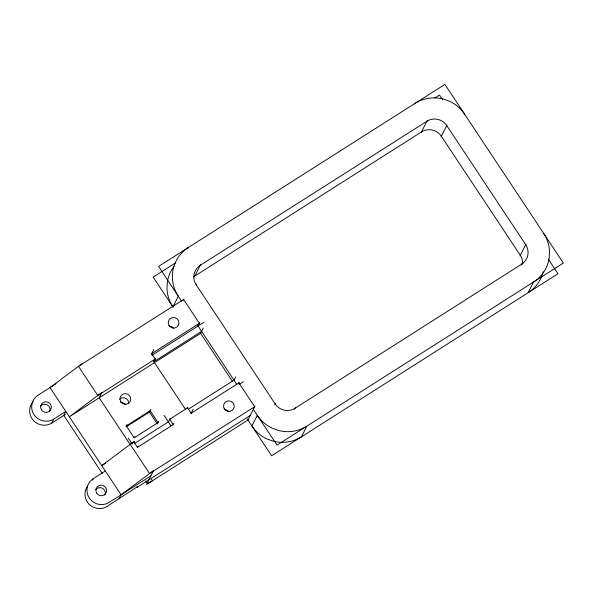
<?xml version="1.0" encoding="UTF-8"?>
<svg xmlns="http://www.w3.org/2000/svg" width="593" height="593" viewBox="0 0 593 593"><rect width="100%" height="100%" fill="white"/><g stroke="black" fill="none" stroke-linecap="round" stroke-linejoin="round"><path stroke-width="0.89" d="M33.082 401.735A14.373 14.054 26.8 0 0 51.858 423.009L53.874 419.006L65.808 411.423L63.785 415.426L102.263 473.451M188.048 248.141L188.381 247.474A35.943 35.157 26.8 0 0 172.8 271.075L172.37 277.502A35.943 35.157 26.8 0 0 178.3 296.211L172.911 306.877A35.943 35.157 26.8 0 1 166.981 288.176L167.411 281.757A35.943 35.157 26.8 0 1 174.053 266.316M151.452 354.11L153.698 349.662M194.504 276.672L200.567 264.671M183.148 300.392L183.934 298.835M92.56 480.167L93.368 478.566L105.295 470.983M155.566 358.357L153.883 361.693L201.598 331.354M196.157 284.922L196.535 284.173M125.938 426.56L126.954 424.558M134.174 437.804L158.034 422.631L150.14 410.727L126.279 425.893L134.174 437.804L134.848 436.47M133.492 442.852L134.263 441.325L101.744 465.624L105.569 463.192M126.376 426.738L149.466 412.053L150.815 409.392M198.047 325.994L199.73 322.659M137.346 447.619L138.154 446.018M130.052 444.372L99.187 397.821L101.877 392.484L69.359 416.783L200.59 333.355L203.288 328.018M119.074 498.802L121.091 494.807L153.609 470.508L146.538 484.511L247.948 420.037L255.02 406.035M157.701 423.298L158.709 421.304M170.05 418.569L168.368 421.905L134.819 443.238M173.134 424.862L173.942 423.261M187.425 408.236L187.944 407.191M190.939 413.662L193.185 409.222M233.746 380.662L235.666 376.851M238.379 383.879L239.224 382.218M414.715 104.034L415.056 103.367A35.928 35.143 26.8 0 1 443.423 99.038L449.59 101.262A35.928 35.143 26.8 0 1 464.623 114.182L464.289 114.849M274.759 404.782L275.515 403.284M421.171 132.565L427.234 120.564M294.588 409.111L295.344 407.613M440.999 136.894L447.063 124.893M519.987 256.006L526.043 244.005M521.254 265.004L522.018 263.5M82.531 363.301L50.012 387.6L121.091 494.807M175.795 262.721L153.164 277.101L173.082 307.137M434.81 98.045L439.487 95.073L442.556 99.691M56.127 383.708L38.078 395.183A14.373 14.054 26.8 0 0 34.046 414.685A14.373 14.054 26.8 0 0 53.874 419.006M151.882 355.34L204.014 322.199M51.858 423.009L65.312 414.448M189.249 408.629L233.983 380.187M239.616 384.227L243.501 381.759M150.918 475.838L109.164 502.39A14.373 14.054 26.8 0 1 89.335 498.061A14.373 14.054 26.8 0 1 93.368 478.566M250.305 415.374L136.968 487.424L137.302 486.757L107.14 506.385A14.373 14.054 26.8 0 1 87.512 486.193M548.258 259.111L557.961 273.744L271.638 455.772L247.125 418.806M181.54 301.088L158.553 266.435L444.876 84.406L563.35 263.077L277.027 445.106L253.026 408.911M197.365 324.964L236.874 384.546M200.59 333.355L232.471 381.425M153.365 360.915L185.765 409.778M164.024 415.352L170.932 425.774M149.466 412.053L157.36 423.965M128.236 438.108L132.187 444.061M151.519 479.226L152.505 480.715A7.198 0.756 -33.5 0 1 147.212 483.176L145.73 480.945M40.687 405.983A5.389 5.27 26.8 0 1 49.886 411.171M95.651 489.774A5.389 5.27 26.8 0 1 104.983 495.059M120.572 402.336A5.389 5.27 26.8 0 1 125.449 404.737M224.547 409.541A5.389 5.27 26.8 0 1 228.824 411.772M169.331 326.165A5.389 5.27 26.8 0 1 173.415 328.233M119.534 399.163A5.389 5.27 26.8 0 1 128.688 403.596M193.659 276.842A14.373 14.062 26.8 0 1 194.838 276.004L421.512 131.898A14.373 14.054 26.8 0 1 441.34 136.227L520.32 255.338A14.373 14.062 26.8 0 1 522.67 264.1M543.173 271.779A35.928 35.143 26.8 0 1 528.133 292.705L533.522 282.038A35.928 35.143 26.8 0 0 549.103 258.429L549.541 252.01A35.928 35.143 26.8 0 0 543.603 233.301M257.28 415.33L251.892 425.996A35.928 35.143 26.8 0 0 266.932 438.916L273.099 441.14A35.928 35.143 26.8 0 0 301.466 436.811L306.855 426.145A35.928 35.143 26.8 0 1 278.488 430.474L272.32 428.242A35.928 35.143 26.8 0 1 257.288 415.33M426.901 121.231L200.226 265.338A14.373 14.054 26.8 0 0 196.194 284.833L275.182 403.952A14.373 14.062 26.8 0 0 295.01 408.28L521.677 264.167A14.373 14.054 26.8 0 0 525.709 244.672L446.729 125.56A14.373 14.062 26.8 0 0 426.901 121.231M183.6 299.502L78.461 366.341L97.815 395.524L155.225 359.024L151.675 353.665L199.396 323.326L183.6 299.502M133.929 441.993L130.201 444.365L149.547 473.548L254.679 406.702L238.883 382.885L191.168 413.217L187.61 407.858L169.717 419.236L173.267 424.595L137.48 447.352L133.929 441.993M41.369 409.733A5.389 5.27 26.8 0 0 50.664 409.756A5.389 5.27 26.8 0 0 45.898 401.802A5.389 5.27 26.8 0 0 41.369 409.733M96.659 493.109A5.389 5.27 26.8 0 0 105.954 493.139A5.389 5.27 26.8 0 0 101.188 485.178A5.389 5.27 26.8 0 0 96.659 493.109M120.816 401.676A5.389 5.278 26.8 0 0 130.112 401.528A5.389 5.278 26.8 0 0 125.19 393.656A5.389 5.278 26.8 0 0 120.816 401.676M224.302 408.836A5.389 5.27 26.8 0 0 233.59 408.799A5.389 5.27 26.8 0 0 228.772 400.875A5.389 5.27 26.8 0 0 224.302 408.836M169.049 325.513A5.389 5.27 26.8 0 0 178.337 325.364A5.389 5.27 26.8 0 0 173.415 317.5A5.389 5.27 26.8 0 0 169.049 325.513"/></g></svg>
